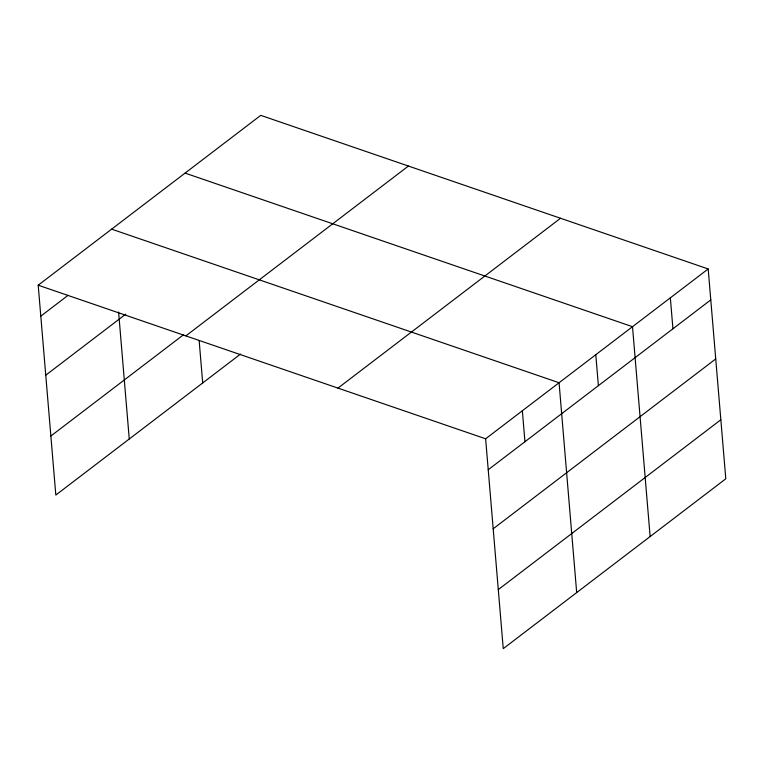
<?xml version="1.0" encoding="UTF-8"?>
<svg xmlns="http://www.w3.org/2000/svg" width="764" height="764" viewBox="0 0 764 764"><rect width="100%" height="100%" fill="white"/><g stroke="black" fill="none" stroke-linecap="round" stroke-linejoin="round"><path stroke-width="1.15" d="M240.536 354.076L55.82 495.043L38.2 285.201L260.753 115.354L708.18 268.957L725.8 478.799L503.247 648.646L485.627 438.794L708.18 268.957M40.798 316.153L68.101 295.315M45.754 375.191L125.793 314.109M50.863 436.015L183.627 334.689M185.853 335.883L408.406 166.046M337.974 388.112L560.528 218.265M488.225 469.745L710.778 299.908M493.181 528.784L715.734 358.937M498.29 589.607L720.844 419.761M185.089 173.103L632.506 326.696L650.135 536.548M111.639 229.152L559.067 382.745L576.686 592.597M38.2 285.201L485.627 438.794M670.343 297.826L672.941 328.778M595.786 354.725L598.393 385.677M522.347 410.774L524.944 441.726M199.137 340.448L202.708 382.955M118.601 312.056L129.259 438.994"/></g></svg>
